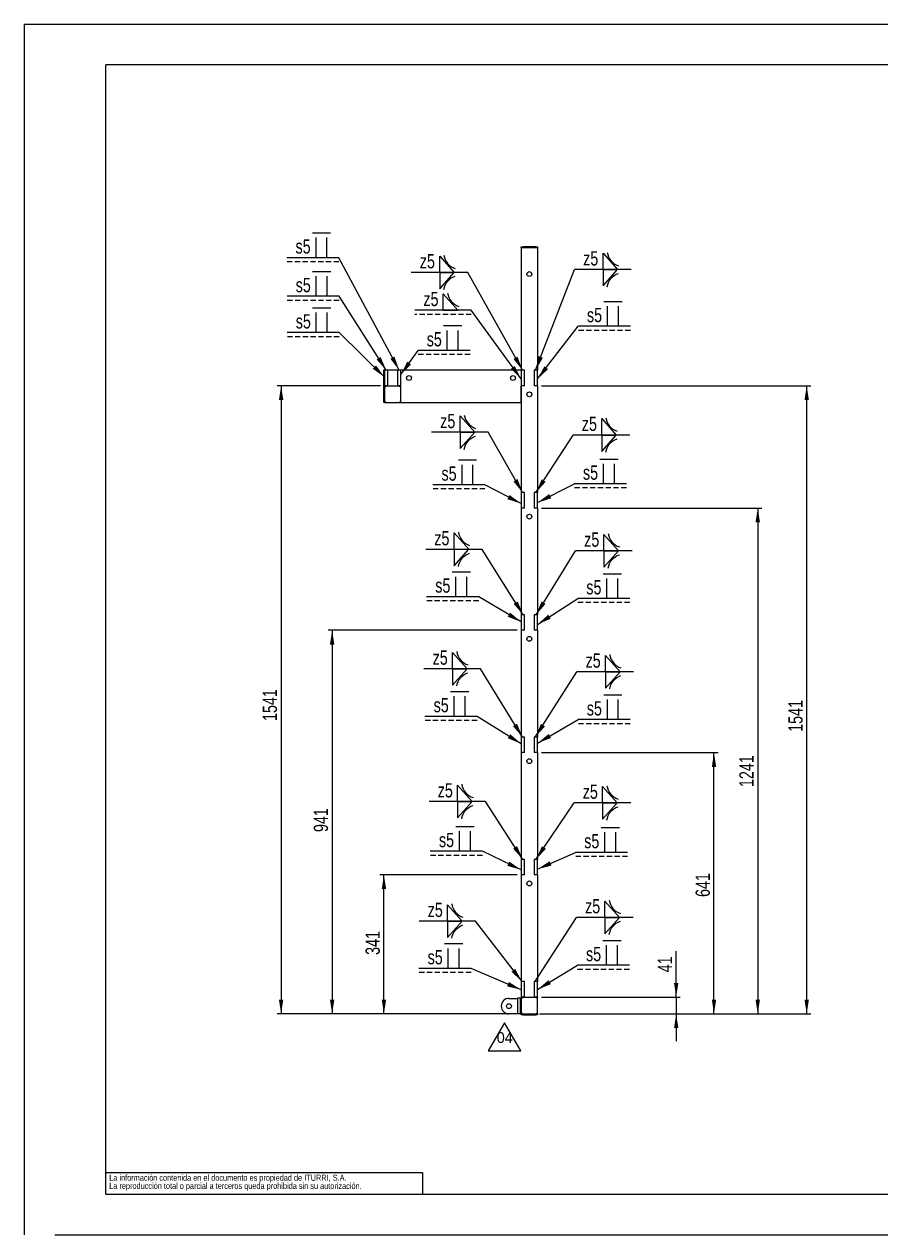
# Model space of a CAD drawing. Extents: x 0 to 4200, y 0 to 2970.
# Drawn here: x 0 to 2100, y 0 to 2970 of the extents above; entities that cross this region are included whole.
import ezdxf

# ---------------------------------------------------------------- set-up
doc = ezdxf.new("R2010")
doc.units = 0
doc.header["$LTSCALE"] = 10
doc.linetypes.add('HIDDEN', pattern=[1.905, 1.27, -0.635])
doc.layers.get('0').update_dxf_attribs({"linetype": 'CONTINUOUS'})
doc.layers.add('FORMATO', color=7, linetype='CONTINUOUS')
doc.layers.add('SLD-0', color=179, linetype='CONTINUOUS')
doc.styles.add('SLDTEXTSTYLE1', font='TXT', dxfattribs={"width": 0.75})
doc.dimstyles.new('SLDDIMSTYLE0', dxfattribs={"dimtxt": 35, "dimasz": 35, "dimexe": 0, "dimexo": 0.0625, "dimgap": 8.75, "dimtad": 1, "dimdec": 1, "dimrnd": 1e-09, "dimzin": 12, "dimtxsty": 'SLDTEXTSTYLE1', "dimsah": 1, "dimcen": 0.09, "dimazin": 3, "dimtfac": 1, "dimtdec": 1, "dimtmove": 0, "dimatfit": 3, "dimtolj": 1, "dimtzin": 12})
doc.dimstyles.new('SLDDIMSTYLE1', dxfattribs={"dimtxt": 35, "dimasz": 35, "dimexe": 0, "dimexo": 0.0625, "dimgap": 8.75, "dimtad": 1, "dimdec": 1, "dimrnd": 1e-09, "dimzin": 12, "dimtxsty": 'SLDTEXTSTYLE1', "dimsah": 1, "dimcen": 0.09, "dimazin": 3, "dimtfac": 1, "dimtdec": 1, "dimtofl": 0, "dimtmove": 0, "dimatfit": 3, "dimtolj": 1, "dimtzin": 12})
doc.dimstyles.new('SLDDIMSTYLE2', dxfattribs={"dimtxt": 0.18, "dimasz": 35, "dimexe": 0, "dimexo": 0.0625, "dimgap": 0, "dimtad": 0, "dimtih": 1, "dimtoh": 1, "dimdec": 0, "dimrnd": 1e-09, "dimzin": 0, "dimtxsty": 'STANDARD', "dimsah": 1, "dimcen": 0.09, "dimazin": 3, "dimtfac": 35, "dimtdec": 0, "dimtofl": 0, "dimtmove": 0, "dimatfit": 3, "dimtolj": 1, "dimtzin": 0})
doc.dimstyles.new('SLDDIMSTYLE3', dxfattribs={"dimtxt": 0.18, "dimasz": 10.769231, "dimexe": 0, "dimexo": 0.0625, "dimgap": 0, "dimtad": 0, "dimtih": 1, "dimtoh": 1, "dimdec": 0, "dimrnd": 1e-09, "dimzin": 0, "dimtxsty": 'STANDARD', "dimblk1": 'DOT', "dimblk2": 'DOT', "dimsah": 1, "dimcen": 0.09, "dimazin": 3, "dimtfac": 10.769231, "dimtdec": 0, "dimtofl": 0, "dimtmove": 0, "dimatfit": 3, "dimtolj": 1, "dimtzin": 0})

# ---------------------------------------------------------------- blocks, each defined once
blk = doc.blocks.new('SW_NOTE_0_4')
at = {"layer": 'SLD-0', "color": 0, "char_height": 15, "attachment_point": 1, "style": 'SLDTEXTSTYLE1'}
for s, insert in [('La información contenida en el documento es propiedad de ITURRI, S.A.', (0, 19.3)), ('La reproducción total o parcial a terceros queda prohibida sin su autorización.', (0, -0.7))]:
    blk.add_mtext(s, dxfattribs=dict(at, insert=insert))
blk = doc.blocks.new('SW_NOTE_0')
at = {"layer": 'FORMATO', "color": 0, "insert": (0, 171), "char_height": 132.3, "attachment_point": 1}
blk.add_mtext('04', dxfattribs=at)
blk = doc.blocks.new('SIMBOLO_REV4')
at = {"layer": 'FORMATO'}
for p, q in [((2014, 16203), (1814, 15857)), ((2214, 15857), (2014, 16203)), ((1814, 15857), (2214, 15857))]:
    blk.add_line(p, q, dxfattribs=at)
at = {"layer": 'FORMATO', "color": 7}
blk.add_blockref('SW_NOTE_0', (1918, 15916), dxfattribs=at)
blk = doc.blocks.new('_D')
at = {"layer": 'FORMATO', "color": 7}
for p, q in [((1598.4, 583), (1598.4, 695.6)), ((1268.4, 583), (1608.4, 583)), ((1598.4, 583), (1598.4, 542)), ((1263.4, 542), (1608.4, 542)), ((1598.4, 542), (1598.4, 474.7))]:
    blk.add_line(p, q, dxfattribs=at)
for points in [[(1598.4, 583), (1603.8, 618), (1593, 618)], [(1598.4, 542), (1593, 507), (1603.8, 507)]]:
    blk.add_solid(points, dxfattribs=at)
at = {"layer": 'FORMATO', "color": 7, "insert": (1553.3, 643.9), "char_height": 35, "attachment_point": 1, "rotation": 90, "style": 'SLDTEXTSTYLE1'}
blk.add_mtext('41', dxfattribs=at)
blk = doc.blocks.new('_D_1')
at = {"layer": 'FORMATO', "color": 7}
for p, q in [((1208.4, 883), (871.9, 883)), ((881.9, 542), (881.9, 883)), ((1208.4, 542), (871.9, 542))]:
    blk.add_line(p, q, dxfattribs=at)
for points in [[(881.9, 883), (876.5, 848), (887.3, 848)], [(881.9, 542), (887.3, 577), (876.5, 577)]]:
    blk.add_solid(points, dxfattribs=at)
at = {"layer": 'FORMATO', "color": 7, "insert": (836.8, 686.7), "char_height": 35, "attachment_point": 1, "rotation": 90, "style": 'SLDTEXTSTYLE1'}
blk.add_mtext('341', dxfattribs=at)
blk = doc.blocks.new('_D_2')
at = {"layer": 'FORMATO', "color": 7}
for p, q in [((1208.4, 1483), (744.9, 1483)), ((754.9, 1483), (754.9, 542)), ((1213.4, 542), (744.9, 542))]:
    blk.add_line(p, q, dxfattribs=at)
for points in [[(754.9, 1483), (749.5, 1448), (760.3, 1448)], [(754.9, 542), (760.3, 577), (749.5, 577)]]:
    blk.add_solid(points, dxfattribs=at)
at = {"layer": 'FORMATO', "color": 7, "insert": (709.8, 988.1), "char_height": 35, "attachment_point": 1, "rotation": 90, "style": 'SLDTEXTSTYLE1'}
blk.add_mtext('941', dxfattribs=at)
blk = doc.blocks.new('_D_3')
at = {"layer": 'FORMATO', "color": 7}
for p, q in [((1268.4, 1183), (1701.1, 1183)), ((1691.1, 542), (1691.1, 1183)), ((1263.4, 542), (1701.1, 542))]:
    blk.add_line(p, q, dxfattribs=at)
for points in [[(1691.1, 1183), (1685.8, 1148), (1696.5, 1148)], [(1691.1, 542), (1696.5, 577), (1685.8, 577)]]:
    blk.add_solid(points, dxfattribs=at)
at = {"layer": 'FORMATO', "color": 7, "insert": (1646, 828.8), "char_height": 35, "attachment_point": 1, "rotation": 90, "style": 'SLDTEXTSTYLE1'}
blk.add_mtext('641', dxfattribs=at)
blk = doc.blocks.new('_D_4')
at = {"layer": 'FORMATO', "color": 7}
for p, q in [((1268.4, 1783), (1808.4, 1783)), ((1798.4, 1783), (1798.4, 542)), ((1263.4, 542), (1808.4, 542))]:
    blk.add_line(p, q, dxfattribs=at)
for points in [[(1798.4, 1783), (1793, 1748), (1803.8, 1748)], [(1798.4, 542), (1803.8, 577), (1793, 577)]]:
    blk.add_solid(points, dxfattribs=at)
at = {"layer": 'FORMATO', "color": 7, "insert": (1753.3, 1098.4), "char_height": 35, "attachment_point": 1, "rotation": 90, "style": 'SLDTEXTSTYLE1'}
blk.add_mtext('1241', dxfattribs=at)
blk = doc.blocks.new('_D_5')
at = {"layer": 'FORMATO', "color": 7}
for p, q in [((1268.4, 2083), (1928.4, 2083)), ((1918.4, 542), (1918.4, 2083)), ((1263.4, 542), (1928.4, 542))]:
    blk.add_line(p, q, dxfattribs=at)
for points in [[(1918.4, 2083), (1913, 2048), (1923.8, 2048)], [(1918.4, 542), (1923.8, 577), (1913, 577)]]:
    blk.add_solid(points, dxfattribs=at)
at = {"layer": 'FORMATO', "color": 7, "insert": (1873.3, 1233.9), "char_height": 35, "attachment_point": 1, "rotation": 90, "style": 'SLDTEXTSTYLE1'}
blk.add_mtext('1541', dxfattribs=at)
blk = doc.blocks.new('_D_6')
at = {"layer": 'FORMATO', "color": 7}
for p, q in [((873.4, 2083), (619.8, 2083)), ((629.8, 2083), (629.8, 542)), ((1213.4, 542), (619.8, 542))]:
    blk.add_line(p, q, dxfattribs=at)
for points in [[(629.8, 2083), (624.4, 2048), (635.2, 2048)], [(629.8, 542), (635.2, 577), (624.4, 577)]]:
    blk.add_solid(points, dxfattribs=at)
at = {"layer": 'FORMATO', "color": 7, "insert": (584.7, 1260.5), "char_height": 35, "attachment_point": 1, "rotation": 90, "style": 'SLDTEXTSTYLE1'}
blk.add_mtext('1541', dxfattribs=at)
blk = doc.blocks.new('SW_SYMBOL_WELD_BUSQ')
at = {"layer": 'FORMATO', "color": 0}
for p, q in [((2000, 0), (2000, 11000)), ((8000, 0), (8000, 11000))]:
    blk.add_line(p, q, dxfattribs=at)
blk = doc.blocks.new('SW_SYMBOL_WLDSI_FLT')
at = {"layer": 'FORMATO', "color": 0}
blk.add_line((0, 0), (10000, 0), dxfattribs=at)
blk = doc.blocks.new('SW_WELDSYMBOL_18')
at = {"layer": 'FORMATO', "color": 0}
blk.add_line((127.6, 0), (0, 0), dxfattribs=at)
at = {"layer": 'FORMATO', "color": 0, "linetype": 'HIDDEN'}
blk.add_line((127.6, -10), (0, -10), dxfattribs=at)
at = {"layer": 'FORMATO', "color": 0, "xscale": 0.004470703125, "yscale": 0.004470703125, "zscale": 0.004470703125}
for name, p in [('SW_SYMBOL_WLDSI_FLT', (62.7, 60.9)), ('SW_SYMBOL_WELD_BUSQ', (62.7, 0.1))]:
    blk.add_blockref(name, p, dxfattribs=at)
at = {"layer": 'FORMATO', "color": 0, "insert": (21.2, 45.1), "char_height": 35, "attachment_point": 1, "style": 'SLDTEXTSTYLE1'}
blk.add_mtext('s5', dxfattribs=at)
blk = doc.blocks.new('SW_SYMBOL_WELD_FILL')
at = {"layer": 'FORMATO', "color": 0}
for p, q in [((1000, 0), (1000, 9000)), ((1000, 9000), (9000, 0)), ((1000, 0), (9000, 0))]:
    blk.add_line(p, q, dxfattribs=at)
blk = doc.blocks.new('SW_SYMBOL_WLDSI_FCNC')
at = {"layer": 'FORMATO', "color": 0}
blk.add_arc((12750, 10687.5), 9000, 188, 252, dxfattribs=at)
blk = doc.blocks.new('SW_WELDSYMBOL_19')
at = {"layer": 'FORMATO', "color": 0}
blk.add_line((0, 0), (-138.7, 0), dxfattribs=at)
at = {"layer": 'FORMATO', "color": 0, "linetype": 'HIDDEN'}
blk.add_line((0, -10), (-138.7, -10), dxfattribs=at)
at = {"layer": 'FORMATO', "color": 0, "xscale": 0.004470703125, "yscale": 0.004470703125, "zscale": 0.004470703125}
for name, p in [('SW_SYMBOL_WELD_FILL', (-73.2, 0.1)), ('SW_SYMBOL_WLDSI_FCNC', (-75.5, 0.1))]:
    blk.add_blockref(name, p, dxfattribs=at)
at = {"layer": 'FORMATO', "color": 0, "insert": (-117.5, 45.1), "char_height": 35, "attachment_point": 1, "style": 'SLDTEXTSTYLE1'}
blk.add_mtext('z5', dxfattribs=at)
blk = doc.blocks.new('SW_WELDSYMBOL_20')
at = {"layer": 'FORMATO', "color": 0}
blk.add_line((0, 0), (-127.6, 0), dxfattribs=at)
at = {"layer": 'FORMATO', "color": 0, "linetype": 'HIDDEN'}
blk.add_line((0, -10), (-127.6, -10), dxfattribs=at)
at = {"layer": 'FORMATO', "color": 0, "xscale": 0.004470703125, "yscale": 0.004470703125, "zscale": 0.004470703125}
for name, p in [('SW_SYMBOL_WLDSI_FLT', (-65, 60.9)), ('SW_SYMBOL_WELD_BUSQ', (-65, 0.1))]:
    blk.add_blockref(name, p, dxfattribs=at)
at = {"layer": 'FORMATO', "color": 0, "insert": (-106.4, 45.1), "char_height": 35, "attachment_point": 1, "style": 'SLDTEXTSTYLE1'}
blk.add_mtext('s5', dxfattribs=at)
blk = doc.blocks.new('SW_WELDSYMBOL_21')
at = {"layer": 'FORMATO', "color": 0}
blk.add_line((127.6, 0), (0, 0), dxfattribs=at)
at = {"layer": 'FORMATO', "color": 0, "linetype": 'HIDDEN'}
blk.add_line((127.6, -10), (0, -10), dxfattribs=at)
at = {"layer": 'FORMATO', "color": 0, "xscale": 0.004470703125, "yscale": 0.004470703125, "zscale": 0.004470703125}
for name, p in [('SW_SYMBOL_WLDSI_FLT', (62.7, 60.9)), ('SW_SYMBOL_WELD_BUSQ', (62.7, 0.1))]:
    blk.add_blockref(name, p, dxfattribs=at)
at = {"layer": 'FORMATO', "color": 0, "insert": (21.2, 45.1), "char_height": 35, "attachment_point": 1, "style": 'SLDTEXTSTYLE1'}
blk.add_mtext('s5', dxfattribs=at)
blk = doc.blocks.new('SW_WELDSYMBOL_22')
at = {"layer": 'FORMATO', "color": 0}
blk.add_line((0, 0), (-127.6, 0), dxfattribs=at)
at = {"layer": 'FORMATO', "color": 0, "linetype": 'HIDDEN'}
blk.add_line((0, -10), (-127.6, -10), dxfattribs=at)
at = {"layer": 'FORMATO', "color": 0, "xscale": 0.004470703125, "yscale": 0.004470703125, "zscale": 0.004470703125}
for name, p in [('SW_SYMBOL_WLDSI_FLT', (-65, 60.9)), ('SW_SYMBOL_WELD_BUSQ', (-65, 0.1))]:
    blk.add_blockref(name, p, dxfattribs=at)
at = {"layer": 'FORMATO', "color": 0, "insert": (-106.4, 45.1), "char_height": 35, "attachment_point": 1, "style": 'SLDTEXTSTYLE1'}
blk.add_mtext('s5', dxfattribs=at)
blk = doc.blocks.new('SW_WELDSYMBOL_23')
at = {"layer": 'FORMATO', "color": 0}
blk.add_line((0, 0), (-127.6, 0), dxfattribs=at)
at = {"layer": 'FORMATO', "color": 0, "linetype": 'HIDDEN'}
blk.add_line((0, -10), (-127.6, -10), dxfattribs=at)
at = {"layer": 'FORMATO', "color": 0, "xscale": 0.004470703125, "yscale": 0.004470703125, "zscale": 0.004470703125}
for name, p in [('SW_SYMBOL_WLDSI_FLT', (-65, 60.9)), ('SW_SYMBOL_WELD_BUSQ', (-65, 0.1))]:
    blk.add_blockref(name, p, dxfattribs=at)
at = {"layer": 'FORMATO', "color": 0, "insert": (-106.4, 45.1), "char_height": 35, "attachment_point": 1, "style": 'SLDTEXTSTYLE1'}
blk.add_mtext('s5', dxfattribs=at)
blk = doc.blocks.new('SW_WELDSYMBOL_24')
at = {"layer": 'FORMATO', "color": 0}
blk.add_line((0, 0), (-127.6, 0), dxfattribs=at)
at = {"layer": 'FORMATO', "color": 0, "linetype": 'HIDDEN'}
blk.add_line((0, -10), (-127.6, -10), dxfattribs=at)
at = {"layer": 'FORMATO', "color": 0, "xscale": 0.004470703125, "yscale": 0.004470703125, "zscale": 0.004470703125}
for name, p in [('SW_SYMBOL_WLDSI_FLT', (-65, 60.9)), ('SW_SYMBOL_WELD_BUSQ', (-65, 0.1))]:
    blk.add_blockref(name, p, dxfattribs=at)
at = {"layer": 'FORMATO', "color": 0, "insert": (-106.4, 45.1), "char_height": 35, "attachment_point": 1, "style": 'SLDTEXTSTYLE1'}
blk.add_mtext('s5', dxfattribs=at)
blk = doc.blocks.new('SW_WELDSYMBOL_25')
at = {"layer": 'FORMATO', "color": 0}
blk.add_line((0, 0), (-127.6, 0), dxfattribs=at)
at = {"layer": 'FORMATO', "color": 0, "linetype": 'HIDDEN'}
blk.add_line((0, -10), (-127.6, -10), dxfattribs=at)
at = {"layer": 'FORMATO', "color": 0, "xscale": 0.004470703125, "yscale": 0.004470703125, "zscale": 0.004470703125}
for name, p in [('SW_SYMBOL_WLDSI_FLT', (-65, 60.9)), ('SW_SYMBOL_WELD_BUSQ', (-65, 0.1))]:
    blk.add_blockref(name, p, dxfattribs=at)
at = {"layer": 'FORMATO', "color": 0, "insert": (-106.4, 45.1), "char_height": 35, "attachment_point": 1, "style": 'SLDTEXTSTYLE1'}
blk.add_mtext('s5', dxfattribs=at)
blk = doc.blocks.new('SW_WELDSYMBOL_26')
at = {"layer": 'FORMATO', "color": 0}
blk.add_line((0, 0), (-127.6, 0), dxfattribs=at)
at = {"layer": 'FORMATO', "color": 0, "linetype": 'HIDDEN'}
blk.add_line((0, -10), (-127.6, -10), dxfattribs=at)
at = {"layer": 'FORMATO', "color": 0, "xscale": 0.004470703125, "yscale": 0.004470703125, "zscale": 0.004470703125}
for name, p in [('SW_SYMBOL_WLDSI_FLT', (-65, 60.9)), ('SW_SYMBOL_WELD_BUSQ', (-65, 0.1))]:
    blk.add_blockref(name, p, dxfattribs=at)
at = {"layer": 'FORMATO', "color": 0, "insert": (-106.4, 45.1), "char_height": 35, "attachment_point": 1, "style": 'SLDTEXTSTYLE1'}
blk.add_mtext('s5', dxfattribs=at)
blk = doc.blocks.new('SW_WELDSYMBOL_27')
at = {"layer": 'FORMATO', "color": 0}
blk.add_line((127.6, 0), (0, 0), dxfattribs=at)
at = {"layer": 'FORMATO', "color": 0, "linetype": 'HIDDEN'}
blk.add_line((127.6, -10), (0, -10), dxfattribs=at)
at = {"layer": 'FORMATO', "color": 0, "xscale": 0.004470703125, "yscale": 0.004470703125, "zscale": 0.004470703125}
for name, p in [('SW_SYMBOL_WLDSI_FLT', (62.7, 60.9)), ('SW_SYMBOL_WELD_BUSQ', (62.7, 0.1))]:
    blk.add_blockref(name, p, dxfattribs=at)
at = {"layer": 'FORMATO', "color": 0, "insert": (21.2, 45.1), "char_height": 35, "attachment_point": 1, "style": 'SLDTEXTSTYLE1'}
blk.add_mtext('s5', dxfattribs=at)
blk = doc.blocks.new('SW_WELDSYMBOL_28')
at = {"layer": 'FORMATO', "color": 0}
blk.add_line((127.6, 0), (0, 0), dxfattribs=at)
at = {"layer": 'FORMATO', "color": 0, "linetype": 'HIDDEN'}
blk.add_line((127.6, -10), (0, -10), dxfattribs=at)
at = {"layer": 'FORMATO', "color": 0, "xscale": 0.004470703125, "yscale": 0.004470703125, "zscale": 0.004470703125}
for name, p in [('SW_SYMBOL_WLDSI_FLT', (62.7, 60.9)), ('SW_SYMBOL_WELD_BUSQ', (62.7, 0.1))]:
    blk.add_blockref(name, p, dxfattribs=at)
at = {"layer": 'FORMATO', "color": 0, "insert": (21.2, 45.1), "char_height": 35, "attachment_point": 1, "style": 'SLDTEXTSTYLE1'}
blk.add_mtext('s5', dxfattribs=at)
blk = doc.blocks.new('SW_WELDSYMBOL_29')
at = {"layer": 'FORMATO', "color": 0}
blk.add_line((127.6, 0), (0, 0), dxfattribs=at)
at = {"layer": 'FORMATO', "color": 0, "linetype": 'HIDDEN'}
blk.add_line((127.6, -10), (0, -10), dxfattribs=at)
at = {"layer": 'FORMATO', "color": 0, "xscale": 0.004470703125, "yscale": 0.004470703125, "zscale": 0.004470703125}
for name, p in [('SW_SYMBOL_WLDSI_FLT', (62.7, 60.9)), ('SW_SYMBOL_WELD_BUSQ', (62.7, 0.1))]:
    blk.add_blockref(name, p, dxfattribs=at)
at = {"layer": 'FORMATO', "color": 0, "insert": (21.2, 45.1), "char_height": 35, "attachment_point": 1, "style": 'SLDTEXTSTYLE1'}
blk.add_mtext('s5', dxfattribs=at)
blk = doc.blocks.new('SW_WELDSYMBOL_30')
at = {"layer": 'FORMATO', "color": 0}
blk.add_line((127.6, 0), (0, 0), dxfattribs=at)
at = {"layer": 'FORMATO', "color": 0, "linetype": 'HIDDEN'}
blk.add_line((127.6, -10), (0, -10), dxfattribs=at)
at = {"layer": 'FORMATO', "color": 0, "xscale": 0.004470703125, "yscale": 0.004470703125, "zscale": 0.004470703125}
for name, p in [('SW_SYMBOL_WLDSI_FLT', (62.7, 60.9)), ('SW_SYMBOL_WELD_BUSQ', (62.7, 0.1))]:
    blk.add_blockref(name, p, dxfattribs=at)
at = {"layer": 'FORMATO', "color": 0, "insert": (21.2, 45.1), "char_height": 35, "attachment_point": 1, "style": 'SLDTEXTSTYLE1'}
blk.add_mtext('s5', dxfattribs=at)
blk = doc.blocks.new('SW_WELDSYMBOL_31')
at = {"layer": 'FORMATO', "color": 0}
blk.add_line((127.6, 0), (0, 0), dxfattribs=at)
at = {"layer": 'FORMATO', "color": 0, "linetype": 'HIDDEN'}
blk.add_line((127.6, -10), (0, -10), dxfattribs=at)
at = {"layer": 'FORMATO', "color": 0, "xscale": 0.004470703125, "yscale": 0.004470703125, "zscale": 0.004470703125}
for name, p in [('SW_SYMBOL_WLDSI_FLT', (62.7, 60.9)), ('SW_SYMBOL_WELD_BUSQ', (62.7, 0.1))]:
    blk.add_blockref(name, p, dxfattribs=at)
at = {"layer": 'FORMATO', "color": 0, "insert": (21.2, 45.1), "char_height": 35, "attachment_point": 1, "style": 'SLDTEXTSTYLE1'}
blk.add_mtext('s5', dxfattribs=at)
blk = doc.blocks.new('SW_WELDSYMBOL_32')
at = {"layer": 'FORMATO', "color": 0}
blk.add_line((0, 0), (-138.7, 0), dxfattribs=at)
at = {"layer": 'FORMATO', "color": 0, "xscale": 0.004470703125, "yscale": 0.004470703125, "zscale": 0.004470703125}
for name, p in [('SW_SYMBOL_WELD_FILL', (-73.2, 0.1)), ('SW_SYMBOL_WLDSI_FCNC', (-75.5, 0.1))]:
    blk.add_blockref(name, p, dxfattribs=at)
at = {"layer": 'FORMATO', "color": 0, "extrusion": (0, 0, -1), "xscale": 0.004470703125, "yscale": 0.004470703125, "zscale": 0.004470703125, "rotation": 180}
for name, p in [('SW_SYMBOL_WELD_FILL', (73.2, 0.1)), ('SW_SYMBOL_WLDSI_FCNC', (75.5, 0.1))]:
    blk.add_blockref(name, p, dxfattribs=at)
at = {"layer": 'FORMATO', "color": 0, "insert": (-117.5, 45.1), "char_height": 35, "attachment_point": 1, "style": 'SLDTEXTSTYLE1'}
blk.add_mtext('z5', dxfattribs=at)
blk = doc.blocks.new('SW_WELDSYMBOL_33')
at = {"layer": 'FORMATO', "color": 0}
blk.add_line((138.7, 0), (0, 0), dxfattribs=at)
at = {"layer": 'FORMATO', "color": 0, "xscale": 0.004470703125, "yscale": 0.004470703125, "zscale": 0.004470703125}
for name, p in [('SW_SYMBOL_WELD_FILL', (65.4, 0.1)), ('SW_SYMBOL_WLDSI_FCNC', (63.2, 0.1))]:
    blk.add_blockref(name, p, dxfattribs=at)
at = {"layer": 'FORMATO', "color": 0, "extrusion": (0, 0, -1), "xscale": 0.004470703125, "yscale": 0.004470703125, "zscale": 0.004470703125, "rotation": 180}
for name, p in [('SW_SYMBOL_WELD_FILL', (-65.4, 0.1)), ('SW_SYMBOL_WLDSI_FCNC', (-63.2, 0.1))]:
    blk.add_blockref(name, p, dxfattribs=at)
at = {"layer": 'FORMATO', "color": 0, "insert": (21.2, 45.1), "char_height": 35, "attachment_point": 1, "style": 'SLDTEXTSTYLE1'}
blk.add_mtext('z5', dxfattribs=at)
blk = doc.blocks.new('SW_WELDSYMBOL_34')
at = {"layer": 'FORMATO', "color": 0}
blk.add_line((138.7, 0), (0, 0), dxfattribs=at)
at = {"layer": 'FORMATO', "color": 0, "xscale": 0.004470703125, "yscale": 0.004470703125, "zscale": 0.004470703125}
for name, p in [('SW_SYMBOL_WELD_FILL', (65.4, 0.1)), ('SW_SYMBOL_WLDSI_FCNC', (63.2, 0.1))]:
    blk.add_blockref(name, p, dxfattribs=at)
at = {"layer": 'FORMATO', "color": 0, "extrusion": (0, 0, -1), "xscale": 0.004470703125, "yscale": 0.004470703125, "zscale": 0.004470703125, "rotation": 180}
for name, p in [('SW_SYMBOL_WELD_FILL', (-65.4, 0.1)), ('SW_SYMBOL_WLDSI_FCNC', (-63.2, 0.1))]:
    blk.add_blockref(name, p, dxfattribs=at)
at = {"layer": 'FORMATO', "color": 0, "insert": (21.2, 45.1), "char_height": 35, "attachment_point": 1, "style": 'SLDTEXTSTYLE1'}
blk.add_mtext('z5', dxfattribs=at)
blk = doc.blocks.new('SW_WELDSYMBOL_35')
at = {"layer": 'FORMATO', "color": 0}
blk.add_line((0, 0), (-127.6, 0), dxfattribs=at)
at = {"layer": 'FORMATO', "color": 0, "linetype": 'HIDDEN'}
blk.add_line((0, -10), (-127.6, -10), dxfattribs=at)
at = {"layer": 'FORMATO', "color": 0, "xscale": 0.004470703125, "yscale": 0.004470703125, "zscale": 0.004470703125}
for name, p in [('SW_SYMBOL_WLDSI_FLT', (-65, 60.9)), ('SW_SYMBOL_WELD_BUSQ', (-65, 0.1))]:
    blk.add_blockref(name, p, dxfattribs=at)
at = {"layer": 'FORMATO', "color": 0, "insert": (-106.4, 45.1), "char_height": 35, "attachment_point": 1, "style": 'SLDTEXTSTYLE1'}
blk.add_mtext('s5', dxfattribs=at)
blk = doc.blocks.new('SW_WELDSYMBOL_36')
at = {"layer": 'FORMATO', "color": 0}
blk.add_line((0, 0), (-127.6, 0), dxfattribs=at)
at = {"layer": 'FORMATO', "color": 0, "linetype": 'HIDDEN'}
blk.add_line((0, -10), (-127.6, -10), dxfattribs=at)
at = {"layer": 'FORMATO', "color": 0, "xscale": 0.004470703125, "yscale": 0.004470703125, "zscale": 0.004470703125}
for name, p in [('SW_SYMBOL_WLDSI_FLT', (-65, 60.9)), ('SW_SYMBOL_WELD_BUSQ', (-65, 0.1))]:
    blk.add_blockref(name, p, dxfattribs=at)
at = {"layer": 'FORMATO', "color": 0, "insert": (-106.4, 45.1), "char_height": 35, "attachment_point": 1, "style": 'SLDTEXTSTYLE1'}
blk.add_mtext('s5', dxfattribs=at)
blk = doc.blocks.new('SW_WELDSYMBOL_37')
at = {"layer": 'FORMATO', "color": 0}
blk.add_line((0, 0), (-138.7, 0), dxfattribs=at)
at = {"layer": 'FORMATO', "color": 0, "xscale": 0.004470703125, "yscale": 0.004470703125, "zscale": 0.004470703125}
for name, p in [('SW_SYMBOL_WELD_FILL', (-73.2, 0.1)), ('SW_SYMBOL_WLDSI_FCNC', (-75.5, 0.1))]:
    blk.add_blockref(name, p, dxfattribs=at)
at = {"layer": 'FORMATO', "color": 0, "extrusion": (0, 0, -1), "xscale": 0.004470703125, "yscale": 0.004470703125, "zscale": 0.004470703125, "rotation": 180}
for name, p in [('SW_SYMBOL_WELD_FILL', (73.2, 0.1)), ('SW_SYMBOL_WLDSI_FCNC', (75.5, 0.1))]:
    blk.add_blockref(name, p, dxfattribs=at)
at = {"layer": 'FORMATO', "color": 0, "insert": (-117.5, 45.1), "char_height": 35, "attachment_point": 1, "style": 'SLDTEXTSTYLE1'}
blk.add_mtext('z5', dxfattribs=at)
blk = doc.blocks.new('SW_WELDSYMBOL_38')
at = {"layer": 'FORMATO', "color": 0}
blk.add_line((0, 0), (-138.7, 0), dxfattribs=at)
at = {"layer": 'FORMATO', "color": 0, "xscale": 0.004470703125, "yscale": 0.004470703125, "zscale": 0.004470703125}
for name, p in [('SW_SYMBOL_WELD_FILL', (-73.2, 0.1)), ('SW_SYMBOL_WLDSI_FCNC', (-75.5, 0.1))]:
    blk.add_blockref(name, p, dxfattribs=at)
at = {"layer": 'FORMATO', "color": 0, "extrusion": (0, 0, -1), "xscale": 0.004470703125, "yscale": 0.004470703125, "zscale": 0.004470703125, "rotation": 180}
for name, p in [('SW_SYMBOL_WELD_FILL', (73.2, 0.1)), ('SW_SYMBOL_WLDSI_FCNC', (75.5, 0.1))]:
    blk.add_blockref(name, p, dxfattribs=at)
at = {"layer": 'FORMATO', "color": 0, "insert": (-117.5, 45.1), "char_height": 35, "attachment_point": 1, "style": 'SLDTEXTSTYLE1'}
blk.add_mtext('z5', dxfattribs=at)
blk = doc.blocks.new('SW_WELDSYMBOL_39')
at = {"layer": 'FORMATO', "color": 0}
blk.add_line((138.7, 0), (0, 0), dxfattribs=at)
at = {"layer": 'FORMATO', "color": 0, "xscale": 0.004470703125, "yscale": 0.004470703125, "zscale": 0.004470703125}
for name, p in [('SW_SYMBOL_WELD_FILL', (65.4, 0.1)), ('SW_SYMBOL_WLDSI_FCNC', (63.2, 0.1))]:
    blk.add_blockref(name, p, dxfattribs=at)
at = {"layer": 'FORMATO', "color": 0, "extrusion": (0, 0, -1), "xscale": 0.004470703125, "yscale": 0.004470703125, "zscale": 0.004470703125, "rotation": 180}
for name, p in [('SW_SYMBOL_WELD_FILL', (-65.4, 0.1)), ('SW_SYMBOL_WLDSI_FCNC', (-63.2, 0.1))]:
    blk.add_blockref(name, p, dxfattribs=at)
at = {"layer": 'FORMATO', "color": 0, "insert": (21.2, 45.1), "char_height": 35, "attachment_point": 1, "style": 'SLDTEXTSTYLE1'}
blk.add_mtext('z5', dxfattribs=at)
blk = doc.blocks.new('SW_WELDSYMBOL_40')
at = {"layer": 'FORMATO', "color": 0}
blk.add_line((0, 0), (-138.7, 0), dxfattribs=at)
at = {"layer": 'FORMATO', "color": 0, "xscale": 0.004470703125, "yscale": 0.004470703125, "zscale": 0.004470703125}
for name, p in [('SW_SYMBOL_WELD_FILL', (-73.2, 0.1)), ('SW_SYMBOL_WLDSI_FCNC', (-75.5, 0.1))]:
    blk.add_blockref(name, p, dxfattribs=at)
at = {"layer": 'FORMATO', "color": 0, "extrusion": (0, 0, -1), "xscale": 0.004470703125, "yscale": 0.004470703125, "zscale": 0.004470703125, "rotation": 180}
for name, p in [('SW_SYMBOL_WELD_FILL', (73.2, 0.1)), ('SW_SYMBOL_WLDSI_FCNC', (75.5, 0.1))]:
    blk.add_blockref(name, p, dxfattribs=at)
at = {"layer": 'FORMATO', "color": 0, "insert": (-117.5, 45.1), "char_height": 35, "attachment_point": 1, "style": 'SLDTEXTSTYLE1'}
blk.add_mtext('z5', dxfattribs=at)
blk = doc.blocks.new('SW_WELDSYMBOL_41')
at = {"layer": 'FORMATO', "color": 0}
blk.add_line((0, 0), (-138.7, 0), dxfattribs=at)
at = {"layer": 'FORMATO', "color": 0, "xscale": 0.004470703125, "yscale": 0.004470703125, "zscale": 0.004470703125}
for name, p in [('SW_SYMBOL_WELD_FILL', (-73.2, 0.1)), ('SW_SYMBOL_WLDSI_FCNC', (-75.5, 0.1))]:
    blk.add_blockref(name, p, dxfattribs=at)
at = {"layer": 'FORMATO', "color": 0, "extrusion": (0, 0, -1), "xscale": 0.004470703125, "yscale": 0.004470703125, "zscale": 0.004470703125, "rotation": 180}
for name, p in [('SW_SYMBOL_WELD_FILL', (73.2, 0.1)), ('SW_SYMBOL_WLDSI_FCNC', (75.5, 0.1))]:
    blk.add_blockref(name, p, dxfattribs=at)
at = {"layer": 'FORMATO', "color": 0, "insert": (-117.5, 45.1), "char_height": 35, "attachment_point": 1, "style": 'SLDTEXTSTYLE1'}
blk.add_mtext('z5', dxfattribs=at)
blk = doc.blocks.new('SW_WELDSYMBOL_42')
at = {"layer": 'FORMATO', "color": 0}
blk.add_line((138.7, 0), (0, 0), dxfattribs=at)
at = {"layer": 'FORMATO', "color": 0, "xscale": 0.004470703125, "yscale": 0.004470703125, "zscale": 0.004470703125}
for name, p in [('SW_SYMBOL_WELD_FILL', (65.4, 0.1)), ('SW_SYMBOL_WLDSI_FCNC', (63.2, 0.1))]:
    blk.add_blockref(name, p, dxfattribs=at)
at = {"layer": 'FORMATO', "color": 0, "extrusion": (0, 0, -1), "xscale": 0.004470703125, "yscale": 0.004470703125, "zscale": 0.004470703125, "rotation": 180}
for name, p in [('SW_SYMBOL_WELD_FILL', (-65.4, 0.1)), ('SW_SYMBOL_WLDSI_FCNC', (-63.2, 0.1))]:
    blk.add_blockref(name, p, dxfattribs=at)
at = {"layer": 'FORMATO', "color": 0, "insert": (21.2, 45.1), "char_height": 35, "attachment_point": 1, "style": 'SLDTEXTSTYLE1'}
blk.add_mtext('z5', dxfattribs=at)
blk = doc.blocks.new('SW_WELDSYMBOL_43')
at = {"layer": 'FORMATO', "color": 0}
blk.add_line((0, 0), (-138.7, 0), dxfattribs=at)
at = {"layer": 'FORMATO', "color": 0, "xscale": 0.004470703125, "yscale": 0.004470703125, "zscale": 0.004470703125}
for name, p in [('SW_SYMBOL_WELD_FILL', (-73.2, 0.1)), ('SW_SYMBOL_WLDSI_FCNC', (-75.5, 0.1))]:
    blk.add_blockref(name, p, dxfattribs=at)
at = {"layer": 'FORMATO', "color": 0, "extrusion": (0, 0, -1), "xscale": 0.004470703125, "yscale": 0.004470703125, "zscale": 0.004470703125, "rotation": 180}
for name, p in [('SW_SYMBOL_WELD_FILL', (73.2, 0.1)), ('SW_SYMBOL_WLDSI_FCNC', (75.5, 0.1))]:
    blk.add_blockref(name, p, dxfattribs=at)
at = {"layer": 'FORMATO', "color": 0, "insert": (-117.5, 45.1), "char_height": 35, "attachment_point": 1, "style": 'SLDTEXTSTYLE1'}
blk.add_mtext('z5', dxfattribs=at)
blk = doc.blocks.new('SW_WELDSYMBOL_44')
at = {"layer": 'FORMATO', "color": 0}
blk.add_line((138.7, 0), (0, 0), dxfattribs=at)
at = {"layer": 'FORMATO', "color": 0, "xscale": 0.004470703125, "yscale": 0.004470703125, "zscale": 0.004470703125}
for name, p in [('SW_SYMBOL_WELD_FILL', (65.4, 0.1)), ('SW_SYMBOL_WLDSI_FCNC', (63.2, 0.1))]:
    blk.add_blockref(name, p, dxfattribs=at)
at = {"layer": 'FORMATO', "color": 0, "extrusion": (0, 0, -1), "xscale": 0.004470703125, "yscale": 0.004470703125, "zscale": 0.004470703125, "rotation": 180}
for name, p in [('SW_SYMBOL_WELD_FILL', (-65.4, 0.1)), ('SW_SYMBOL_WLDSI_FCNC', (-63.2, 0.1))]:
    blk.add_blockref(name, p, dxfattribs=at)
at = {"layer": 'FORMATO', "color": 0, "insert": (21.2, 45.1), "char_height": 35, "attachment_point": 1, "style": 'SLDTEXTSTYLE1'}
blk.add_mtext('z5', dxfattribs=at)
blk = doc.blocks.new('_DOT')
at = {"color": 0, "linetype": 'BYBLOCK'}
blk.add_line((-0.5, 0), (-1, 0), dxfattribs=at)
at = {"color": 0, "linetype": 'BYBLOCK', "const_width": 0.5}
blk.add_lwpolyline([(-0.25, 0, 1), (0.25, 0, 1)], format="xyb", close=True, dxfattribs=at)
blk = doc.blocks.new('SW_WELDSYMBOL_45')
at = {"layer": 'FORMATO', "color": 0}
blk.add_line((138.7, 0), (0, 0), dxfattribs=at)
at = {"layer": 'FORMATO', "color": 0, "xscale": 0.004470703125, "yscale": 0.004470703125, "zscale": 0.004470703125}
for name, p in [('SW_SYMBOL_WELD_FILL', (65.4, 0.1)), ('SW_SYMBOL_WLDSI_FCNC', (63.2, 0.1))]:
    blk.add_blockref(name, p, dxfattribs=at)
at = {"layer": 'FORMATO', "color": 0, "extrusion": (0, 0, -1), "xscale": 0.004470703125, "yscale": 0.004470703125, "zscale": 0.004470703125, "rotation": 180}
for name, p in [('SW_SYMBOL_WELD_FILL', (-65.4, 0.1)), ('SW_SYMBOL_WLDSI_FCNC', (-63.2, 0.1))]:
    blk.add_blockref(name, p, dxfattribs=at)
at = {"layer": 'FORMATO', "color": 0, "insert": (21.2, 45.1), "char_height": 35, "attachment_point": 1, "style": 'SLDTEXTSTYLE1'}
blk.add_mtext('z5', dxfattribs=at)

msp = doc.modelspace()

# ---------------------------------------------------------------- linework, layer by layer
at = {"color": 7, "linetype": 'CONTINUOUS'}
for p, q in [((0, 2970), (4200, 2970)), ((0, 2970), (0, -0.01)), ((4100, 2870), (200, 2870)), ((200, 100), (200, 2870)), ((1218.39, 2422.01), (1218.39, 2424.01)), ((1218.39, 2424.01), (1223.39, 2424.01)), ((1218.39, 2422.01), (1218.39, 2121.01)), ((1218.39, 2422.01), (1258.39, 2422.01)), ((1223.39, 2424.01), (1223.39, 2422.01)), ((1253.39, 2424.01), (1223.39, 2424.01)), ((1253.39, 2422.01), (1223.39, 2422.01)), ((1253.39, 2422.01), (1253.39, 2424.01)), ((1253.39, 2424.01), (1258.39, 2424.01)), ((1258.39, 2424.01), (1258.39, 2422.01)), ((1258.39, 2422.01), (1258.39, 2121.01)), ((881.39, 2122.01), (883.39, 2122.01)), ((881.39, 2117.01), (881.39, 2122.01)), ((883.39, 2117.01), (881.39, 2117.01)), ((881.39, 2047.01), (881.39, 2117.01)), ((883.39, 2121.01), (883.39, 2122.01)), ((883.39, 2122.01), (1218.39, 2122.01)), ((891.39, 2121.01), (883.39, 2121.01)), ((883.39, 2121.01), (883.39, 2083.01)), ((891.39, 2083.01), (891.39, 2121.01)), ((923.39, 2121.01), (915.39, 2121.01)), ((915.39, 2121.01), (915.39, 2083.01)), ((923.39, 2083.01), (923.39, 2121.01)), ((1218.39, 2121.01), (1218.39, 2122.01)), ((1226.39, 2121.01), (1218.39, 2121.01)), ((1218.39, 2121.01), (1218.39, 2083.01)), ((1226.39, 2083.01), (1226.39, 2121.01)), ((1258.39, 2121.01), (1250.39, 2121.01)), ((1250.39, 2121.01), (1250.39, 2083.01)), ((1258.39, 2083.01), (1258.39, 2121.01)), ((891.39, 2083.01), (883.39, 2083.01)), ((883.39, 2082.01), (883.39, 2083.01)), ((888.39, 2082.01), (883.39, 2082.01)), ((883.39, 2082.01), (883.39, 2077.01)), ((918.39, 2082.01), (888.39, 2082.01)), ((923.39, 2083.01), (915.39, 2083.01)), ((923.39, 2082.01), (918.39, 2082.01)), ((923.39, 2077.01), (923.39, 2082.01)), ((1226.39, 2083.01), (1218.39, 2083.01)), ((1218.39, 2042.01), (1218.39, 2083.01)), ((1218.39, 2083.01), (1218.39, 1821.01)), ((1258.39, 2083.01), (1250.39, 2083.01)), ((1258.39, 2083.01), (1258.39, 1821.01)), ((883.39, 2077.01), (883.39, 2047.01)), ((923.39, 2047.01), (923.39, 2077.01)), ((881.39, 2047.01), (883.39, 2047.01)), ((881.39, 2042.01), (881.39, 2047.01)), ((883.39, 2042.01), (881.39, 2042.01)), ((883.39, 2047.01), (883.39, 2042.01)), ((883.39, 2042.01), (888.39, 2042.01)), ((888.39, 2042.01), (918.39, 2042.01)), ((918.39, 2042.01), (923.39, 2042.01)), ((923.39, 2042.01), (923.39, 2047.01)), ((923.39, 2042.01), (1218.39, 2042.01)), ((1226.39, 1821.01), (1218.39, 1821.01)), ((1218.39, 1821.01), (1218.39, 1783.01)), ((1226.39, 1783.01), (1226.39, 1821.01)), ((1258.39, 1821.01), (1250.39, 1821.01)), ((1250.39, 1821.01), (1250.39, 1783.01)), ((1258.39, 1783.01), (1258.39, 1821.01)), ((1226.39, 1783.01), (1218.39, 1783.01)), ((1218.39, 1783.01), (1218.39, 1521.01)), ((1258.39, 1783.01), (1250.39, 1783.01)), ((1258.39, 1783.01), (1258.39, 1521.01)), ((1226.39, 1521.01), (1218.39, 1521.01)), ((1218.39, 1521.01), (1218.39, 1483.01)), ((1226.39, 1483.01), (1226.39, 1521.01)), ((1258.39, 1521.01), (1250.39, 1521.01)), ((1250.39, 1521.01), (1250.39, 1483.01)), ((1258.39, 1483.01), (1258.39, 1521.01)), ((1226.39, 1483.01), (1218.39, 1483.01)), ((1218.39, 1483.01), (1218.39, 1221.01)), ((1258.39, 1483.01), (1250.39, 1483.01)), ((1258.39, 1483.01), (1258.39, 1221.01)), ((1226.39, 1221.01), (1218.39, 1221.01)), ((1218.39, 1221.01), (1218.39, 1183.01)), ((1226.39, 1183.01), (1226.39, 1221.01)), ((1258.39, 1221.01), (1250.39, 1221.01)), ((1250.39, 1221.01), (1250.39, 1183.01)), ((1258.39, 1183.01), (1258.39, 1221.01)), ((1226.39, 1183.01), (1218.39, 1183.01)), ((1218.39, 1183.01), (1218.39, 921.01)), ((1258.39, 1183.01), (1250.39, 1183.01)), ((1258.39, 1183.01), (1258.39, 921.01)), ((1226.39, 921.01), (1218.39, 921.01)), ((1218.39, 921.01), (1218.39, 883.01)), ((1226.39, 883.01), (1226.39, 921.01)), ((1258.39, 921.01), (1250.39, 921.01)), ((1250.39, 921.01), (1250.39, 883.01)), ((1258.39, 883.01), (1258.39, 921.01)), ((1226.39, 883.01), (1218.39, 883.01)), ((1218.39, 883.01), (1218.39, 621.01)), ((1258.39, 883.01), (1250.39, 883.01)), ((1258.39, 883.01), (1258.39, 621.01)), ((1226.39, 621.01), (1218.39, 621.01)), ((1218.39, 621.01), (1218.39, 583.01)), ((1226.39, 583.01), (1226.39, 621.01)), ((1258.39, 621.01), (1250.39, 621.01)), ((1250.39, 621.01), (1250.39, 583.01)), ((1258.39, 583.01), (1258.39, 621.01)), ((1188.39, 580.01), (1210.39, 580.01)), ((1210.39, 581.01), (1216.39, 581.01)), ((1210.39, 543.01), (1210.39, 581.01)), ((1216.39, 543.01), (1216.39, 581.01)), ((1218.12, 580.01), (1218.39, 580.01)), ((1226.39, 583.01), (1218.39, 583.01)), ((1218.39, 583.01), (1218.39, 582.01)), ((1223.39, 582.01), (1218.39, 582.01)), ((1218.39, 582.01), (1218.39, 579.01)), ((1218.39, 579.01), (1218.39, 545.01)), ((1253.39, 582.01), (1223.39, 582.01)), ((1258.39, 583.01), (1250.39, 583.01)), ((1258.39, 582.01), (1253.39, 582.01)), ((1258.39, 583.01), (1258.39, 582.01)), ((1258.39, 577.01), (1258.39, 582.01)), ((1258.39, 547.01), (1258.39, 577.01)), ((1218.39, 542.01), (1188.39, 542.01)), ((1210.39, 543.01), (1216.39, 543.01)), ((1218.39, 545.01), (1218.39, 542.01)), ((1218.39, 542.01), (1223.39, 542.01)), ((1218.39, 540.01), (1218.39, 542.01)), ((1223.39, 540.01), (1218.39, 540.01)), ((1223.39, 542.01), (1223.39, 540.01)), ((1223.39, 542.01), (1253.39, 542.01)), ((1223.39, 540.01), (1253.39, 540.01)), ((1253.39, 542.01), (1258.39, 542.01)), ((1253.39, 540.01), (1253.39, 542.01)), ((1258.39, 540.01), (1253.39, 540.01)), ((1258.39, 542.01), (1258.39, 547.01)), ((1258.39, 542.01), (1258.39, 540.01)), ((200, 100), (4100, 100)), ((75.31, 0), (4200, 0))]:
    msp.add_line(p, q, dxfattribs=at)
for centre in [(1238.39, 2357.01), (943.39, 2102.01), (1198.39, 2102.01), (1238.39, 2062.01), (1238.39, 1762.01), (1238.39, 1462.01), (1238.39, 1162.01), (1238.39, 862.01), (1188.39, 561.01)]:
    msp.add_circle(centre, 6, dxfattribs=at)
for centre, radius, start, end in [((888.39, 2077.01), 5, 90, 180), ((918.39, 2077.01), 5, 0, 90), ((888.39, 2047.01), 5, 180, 270), ((918.39, 2047.01), 5, 270, 0), ((1188.39, 561.01), 19, 90, 270), ((1216.39, 579.01), 2, 0, 90), ((1223.39, 577.01), 5, 90, 180), ((1253.39, 577.01), 5, 0, 90), ((1216.39, 545.01), 2, 270, 0), ((1223.39, 547.01), 5, 180, 270), ((1253.39, 547.01), 5, 270, 0)]:
    msp.add_arc(centre, radius, start, end, dxfattribs=at)
at = {"layer": 'SLD-0'}
for p, q in [((200.02, 152.45), (976.29, 152.45)), ((976.29, 152.45), (976.29, 100))]:
    msp.add_line(p, q, dxfattribs=at)

# ---------------------------------------------------------------- block references
at = {"color": 7, "linetype": 'CONTINUOUS', "xscale": 0.2, "yscale": 0.2, "zscale": 0.2}
msp.add_blockref('SIMBOLO_REV4', (774.88, -2720.3), dxfattribs=at)
at = {"layer": 'FORMATO', "color": 7}
for name, p in [('SW_WELDSYMBOL_36', (771.54, 2397.17)), ('SW_WELDSYMBOL_32', (1087.3, 2360.97)), ('SW_WELDSYMBOL_33', (1349.14, 2367.93)), ('SW_WELDSYMBOL_35', (771.91, 2302.39)), ('SW_WELDSYMBOL_19', (1096.13, 2268.21)), ('SW_WELDSYMBOL_18', (1358.45, 2228.86)), ('SW_WELDSYMBOL_20', (772.11, 2213.32)), ('SW_WELDSYMBOL_21', (965.55, 2169.54)), ('SW_WELDSYMBOL_37', (1137.34, 1968.87)), ('SW_WELDSYMBOL_34', (1345.85, 1962.01)), ('SW_WELDSYMBOL_22', (1129.45, 1839.96)), ('SW_WELDSYMBOL_27', (1348.74, 1842.3)), ('SW_WELDSYMBOL_38', (1122.95, 1681.6)), ('SW_WELDSYMBOL_39', (1351.54, 1677.9)), ('SW_WELDSYMBOL_23', (1114.19, 1565.24)), ('SW_WELDSYMBOL_28', (1356.92, 1560.93)), ('SW_WELDSYMBOL_40', (1118.82, 1388.47)), ('SW_WELDSYMBOL_45', (1355.09, 1381.21)), ('SW_WELDSYMBOL_24', (1110.14, 1271.92)), ('SW_WELDSYMBOL_29', (1358.05, 1263.87)), ('SW_WELDSYMBOL_41', (1131.23, 1062.85)), ('SW_WELDSYMBOL_42', (1348.12, 1059.52)), ('SW_WELDSYMBOL_25', (1123.19, 940.89)), ('SW_WELDSYMBOL_30', (1351.7, 938.27)), ('SW_WELDSYMBOL_43', (1106.65, 769.49)), ('SW_WELDSYMBOL_44', (1353.85, 778.54)), ('SW_WELDSYMBOL_26', (1095.43, 653.45)), ('SW_WELDSYMBOL_31', (1356.15, 661.07))]:
    msp.add_blockref(name, p, dxfattribs=at)
at = {"layer": 'SLD-0'}
msp.add_blockref('SW_NOTE_0_4', (208.38, 128.19), dxfattribs=at)

# ---------------------------------------------------------------- dimensions: what is measured, and where the dimension line sits
at = {"layer": 'FORMATO', "color": 7}
for base, p1, p2, dimstyle, picture, middle in [((629.81, 542.01), (883.39, 2083.01), (1223.39, 542.01), 'SLDDIMSTYLE1', '_D_6', (629.81, 1312.22)), ((1918.39, 2083.01), (1253.39, 542.01), (1258.39, 2083.01), 'SLDDIMSTYLE1', '_D_5', (1918.39, 1285.6)), ((1798.39, 542.01), (1258.39, 1783.01), (1253.39, 542.01), 'SLDDIMSTYLE1', '_D_4', (1798.39, 1150.15)), ((754.9, 542.01), (1218.39, 1483.01), (1223.39, 542.01), 'SLDDIMSTYLE1', '_D_2', (754.9, 1026.86)), ((1691.13, 1183.01), (1253.39, 542.01), (1258.39, 1183.01), 'SLDDIMSTYLE1', '_D_3', (1691.13, 867.6)), ((881.9, 883.01), (1218.39, 542.01), (1218.39, 883.01), 'SLDDIMSTYLE1', '_D_1', (881.9, 725.52)), ((1598.39, 542.01), (1258.39, 583.01), (1253.39, 542.01), 'SLDDIMSTYLE0', '_D', (1598.39, 669.72))]:
    dim = msp.add_linear_dim(base=base, p1=p1, p2=p2, angle=90, dimstyle=dimstyle, dxfattribs=at)
    dim.commit()
    dim.dimension.update_dxf_attribs({"geometry": picture, "text_midpoint": middle, "dimtype": 160})

# ---------------------------------------------------------------- leaders
for points, dimstyle in [([(919.2, 2121.01), (771.54, 2397.17)], 'SLDDIMSTYLE2'), ([(1221.5, 2121.01), (1087.3, 2360.97)], 'SLDDIMSTYLE2'), ([(1253.7, 2121.01), (1349.14, 2367.93)], 'SLDDIMSTYLE2'), ([(887.64, 2121.01), (771.91, 2302.39)], 'SLDDIMSTYLE2'), ([(1218.39, 2099.57), (1096.13, 2268.21)], 'SLDDIMSTYLE2'), ([(1258.39, 2099.57), (1358.45, 2228.86)], 'SLDDIMSTYLE2'), ([(883.39, 2104.36), (772.11, 2213.32)], 'SLDDIMSTYLE2'), ([(923.39, 2110.2), (965.55, 2169.54)], 'SLDDIMSTYLE2'), ([(1221.71, 1821.01), (1137.34, 1968.87)], 'SLDDIMSTYLE2'), ([(1254.59, 1821.01), (1345.85, 1962.01)], 'SLDDIMSTYLE2'), ([(1258.39, 1796.19), (1348.74, 1842.3)], 'SLDDIMSTYLE2'), ([(1218.39, 1793.73), (1129.45, 1839.96)], 'SLDDIMSTYLE2'), ([(1223.47, 1521.01), (1122.95, 1681.6)], 'SLDDIMSTYLE2'), ([(1254.86, 1521.01), (1351.54, 1677.9)], 'SLDDIMSTYLE2'), ([(1218.39, 1503.58), (1114.19, 1565.24)], 'SLDDIMSTYLE2'), ([(1258.39, 1497.44), (1356.92, 1560.93)], 'SLDDIMSTYLE2'), ([(1221.63, 1221.01), (1118.82, 1388.47)], 'SLDDIMSTYLE2'), ([(1253.08, 1221.01), (1355.09, 1381.21)], 'SLDDIMSTYLE2'), ([(1218.39, 1204.65), (1110.14, 1271.92)], 'SLDDIMSTYLE2'), ([(1258.39, 1206.17), (1358.05, 1263.87)], 'SLDDIMSTYLE2'), ([(1222.33, 921.01), (1131.23, 1062.85)], 'SLDDIMSTYLE2'), ([(1254.62, 921.01), (1348.12, 1059.52)], 'SLDDIMSTYLE2'), ([(1218.39, 895.32), (1123.19, 940.89)], 'SLDDIMSTYLE2'), ([(1258.39, 896.96), (1351.7, 938.27)], 'SLDDIMSTYLE2'), ([(1253.9, 623.03), (1353.85, 778.54)], 'SLDDIMSTYLE3'), ([(1220.48, 621.01), (1106.65, 769.49)], 'SLDDIMSTYLE2'), ([(1218.39, 601.07), (1095.43, 653.45)], 'SLDDIMSTYLE2'), ([(1258.39, 601.6), (1356.15, 661.07)], 'SLDDIMSTYLE2')]:
    msp.add_leader(points, dimstyle=dimstyle, dxfattribs=at)

doc.saveas('drawing.dxf')
